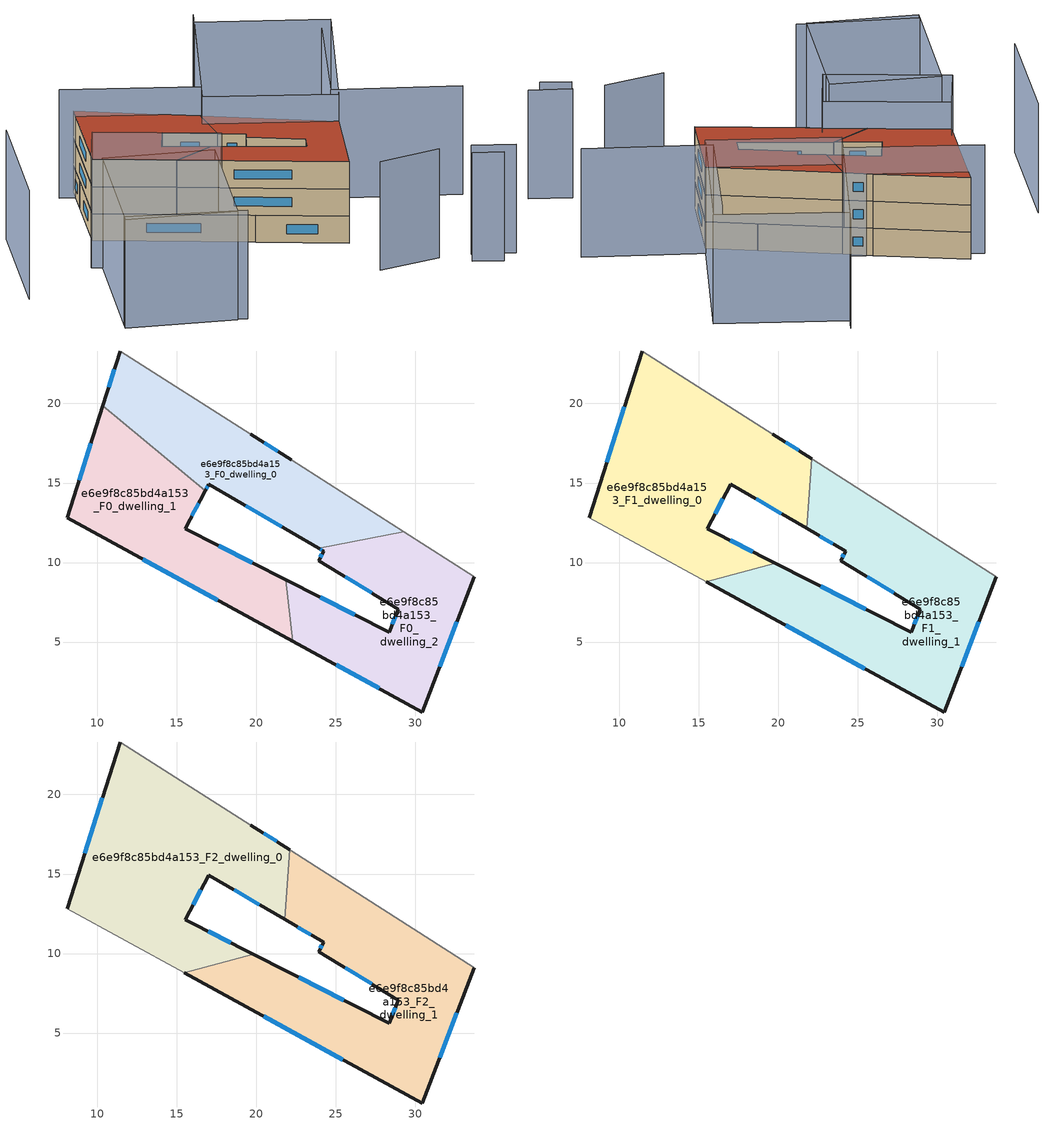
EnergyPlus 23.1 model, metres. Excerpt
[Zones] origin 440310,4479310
e6e9f8c85bd4a153_F0_dwelling_0
 floor ground (EU_floor_Construction): 22.18,16.48 29.28,11.94 23.92,10.9 17.01,14.93 16.79,14.51 10.35,19.86 11.44,23.3 19.66,18.07 z0
 wall outside (EU_wall_Construction): 16.79,14.51 17.01,14.93 23.92,10.9 / 11.44,23.3 10.35,19.86 / 22.18,16.48 19.66,18.07 z0:3
 wall adiabatic (EU_wall_Construction): 19.66,18.07 11.44,23.3 / 29.28,11.94 22.18,16.48 z0:3
 wall to e6e9f8c85bd4a153_F0_dwelling_2 (EU_wall_Construction): 23.92,10.9 29.28,11.94 z0:3
 wall to e6e9f8c85bd4a153_F0_dwelling_1 (EU_wall_Construction): 10.35,19.86 16.79,14.51 z0:3
 window (EU_Window_Construction): 19.32,13.58 21.61,12.25 / 16.87,14.65 16.94,14.79 / 11.08,22.15 10.72,21.01 / 21.34,17.01 20.5,17.54 z1:2
e6e9f8c85bd4a153_F0_dwelling_1
 floor ground (EU_floor_Construction): 16.79,14.51 15.53,12.13 21.85,8.93 22.3,5.05 8.11,12.8 10.35,19.86 z0
 wall outside (EU_wall_Construction): 21.85,8.93 15.53,12.13 16.79,14.51 / 10.35,19.86 8.11,12.8 22.3,5.05 z0:3
 wall to e6e9f8c85bd4a153_F0_dwelling_2 (EU_wall_Construction): 22.3,5.05 21.85,8.93 z0:3
 window (EU_Window_Construction): 15.95,12.93 16.37,13.72 / 19.74,10 17.65,11.06 / 12.86,10.21 17.56,7.64 / 9.6,17.5 8.86,15.16 z1:2
e6e9f8c85bd4a153_F0_dwelling_2
 floor ground (EU_floor_Construction): 33.7,9.11 30.44,0.6 22.3,5.05 21.85,8.93 28.37,5.62 28.94,7.06 23.92,10.12 24.23,10.72 23.92,10.9 29.28,11.94 z0
 wall outside (EU_wall_Construction): 22.3,5.05 30.44,0.6 33.7,9.11 / 23.92,10.9 24.23,10.72 23.92,10.12 28.94,7.06 28.37,5.62 21.85,8.93 z0:3
 wall adiabatic (EU_wall_Construction): 33.7,9.11 29.28,11.94 z0:3
 window (EU_Window_Construction): 25.02,3.56 27.72,2.09 / 26.19,6.73 24.03,7.82 / 28.75,6.58 28.56,6.11 / 25.6,9.1 27.26,8.09 / 24.13,10.52 24.02,10.32 / 24.02,10.84 24.13,10.78 / 31.53,3.45 32.61,6.27 z1:2
e6e9f8c85bd4a153_F1_dwelling_0
 floor to e6e9f8c85bd4a153_F0_dwelling_0 (EU_floor_Construction): 19.66,18.07 22.09,16.53 21.79,12.14 17.01,14.93 16.79,14.51 10.35,19.86 11.44,23.3 z3
 floor to e6e9f8c85bd4a153_F0_dwelling_1 (EU_floor_Construction): 16.79,14.51 15.53,12.13 19.82,9.96 15.47,8.78 8.11,12.8 10.35,19.86 z3
 wall outside (EU_wall_Construction): 22.09,16.53 19.66,18.07 / 19.82,9.96 15.53,12.13 17.01,14.93 21.79,12.14 / 11.44,23.3 8.11,12.8 z3:6
 wall adiabatic (EU_wall_Construction): 19.66,18.07 11.44,23.3 / 8.11,12.8 15.47,8.78 z3:6
 wall to e6e9f8c85bd4a153_F1_dwelling_1 (EU_wall_Construction): 21.79,12.14 22.09,16.53 / 15.47,8.78 19.82,9.96 z3:6
 window (EU_Window_Construction): 21.28,17.05 20.47,17.56 / 18.61,14 20.19,13.07 / 16.03,13.07 16.52,14 / 18.39,10.69 16.97,11.41 / 10.33,19.79 9.22,16.31 z4:5
e6e9f8c85bd4a153_F1_dwelling_1
 floor to e6e9f8c85bd4a153_F0_dwelling_0 (EU_floor_Construction): 29.28,11.94 23.92,10.9 21.79,12.14 22.09,16.53 22.18,16.48 z3
 floor to e6e9f8c85bd4a153_F0_dwelling_2 (EU_floor_Construction): 33.7,9.11 30.44,0.6 22.3,5.05 21.85,8.93 28.37,5.62 28.94,7.06 23.92,10.12 24.23,10.72 23.92,10.9 29.28,11.94 z3
 floor to e6e9f8c85bd4a153_F0_dwelling_1 (EU_floor_Construction): 21.85,8.93 22.3,5.05 15.47,8.78 19.82,9.96 z3
 wall outside (EU_wall_Construction): 15.47,8.78 30.44,0.6 33.7,9.11 / 21.79,12.14 24.23,10.72 23.92,10.12 28.94,7.06 28.37,5.62 19.82,9.96 z3:6
 wall adiabatic (EU_wall_Construction): 33.7,9.11 22.18,16.48 22.09,16.53 z3:6
 window (EU_Window_Construction): 20.47,6.05 25.44,3.34 / 25.51,7.07 22.68,8.51 / 28.75,6.58 28.56,6.11 / 25.6,9.1 27.26,8.09 / 24.13,10.52 24.02,10.32 / 22.61,11.67 23.41,11.2 / 31.53,3.45 32.61,6.27 z4:5
e6e9f8c85bd4a153_F2_dwelling_0
 floor to e6e9f8c85bd4a153_F1_dwelling_0 (EU_floor_Construction): 19.66,18.07 22.09,16.53 21.79,12.14 17.01,14.93 15.53,12.13 19.82,9.96 15.47,8.78 8.11,12.8 11.44,23.3 z6
 wall outside (EU_wall_Construction): 22.09,16.53 19.66,18.07 / 19.82,9.96 15.53,12.13 17.01,14.93 21.79,12.14 / 11.44,23.3 8.11,12.8 z6:9
 wall adiabatic (EU_wall_Construction): 19.66,18.07 11.44,23.3 / 8.11,12.8 15.47,8.78 z6:9
 wall to e6e9f8c85bd4a153_F2_dwelling_1 (EU_wall_Construction): 21.79,12.14 22.09,16.53 / 15.47,8.78 19.82,9.96 z6:9
 window (EU_Window_Construction): 21.28,17.05 20.47,17.56 / 18.61,14 20.19,13.07 / 16.03,13.07 16.52,14 / 18.39,10.69 16.97,11.41 / 10.33,19.79 9.22,16.31 z7:8
 roof outside (EU_roof_Construction): 19.82,9.96 15.53,12.13 17.01,14.93 21.79,12.14 22.09,16.53 19.66,18.07 11.44,23.3 8.11,12.8 15.47,8.78 z9
e6e9f8c85bd4a153_F2_dwelling_1
 floor to e6e9f8c85bd4a153_F1_dwelling_1 (EU_floor_Construction): 33.7,9.11 30.44,0.6 15.47,8.78 19.82,9.96 28.37,5.62 28.94,7.06 23.92,10.12 24.23,10.72 21.79,12.14 22.09,16.53 22.18,16.48 z6
 wall outside (EU_wall_Construction): 15.47,8.78 30.44,0.6 33.7,9.11 / 21.79,12.14 24.23,10.72 23.92,10.12 28.94,7.06 28.37,5.62 19.82,9.96 z6:9
 wall adiabatic (EU_wall_Construction): 33.7,9.11 22.18,16.48 22.09,16.53 z6:9
 window (EU_Window_Construction): 20.47,6.05 25.44,3.34 / 25.51,7.07 22.68,8.51 / 28.75,6.58 28.56,6.11 / 25.6,9.1 27.26,8.09 / 24.13,10.52 24.02,10.32 / 22.61,11.67 23.41,11.2 / 31.53,3.45 32.61,6.27 z7:8
 roof outside (EU_roof_Construction): 30.44,0.6 33.7,9.11 22.18,16.48 22.09,16.53 21.79,12.14 24.23,10.72 23.92,10.12 28.94,7.06 28.37,5.62 19.82,9.96 15.47,8.78 z9
shading: 30.44,-6.15 36.9,-6.32 / 44.14,-8.88 40.08,-7.09 / 45.46,5.09 33.45,10.37 / 33.45,10.37 38.99,22.97 / 0.71,17.09 -3.43,4.07 / 29.07,31.46 22.34,16.84 / 22.34,16.84 9.56,22.72 / 39.42,-8.62 42.31,-9.89 / 2.27,-5.34 13.75,-9.76 / 21.39,14.78 28.37,29.94 / 28.37,29.94 40.68,24.27 / 40.68,24.27 33.7,9.11 / 33.7,9.11 21.39,14.78 / 2.05,-6.02 6.31,7.19 / 6.31,7.19 17.05,3.73 / 17.05,3.73 12.79,-9.48 / 12.79,-9.48 2.05,-6.02 / 16.57,1.41 5.26,7.48 / 5.26,7.48 8.11,12.8 / 8.11,12.8 19.42,6.73 / 19.42,6.73 16.57,1.41 z0:12
[Building]
EU S2 Campaign: North Axis=0; Terrain=City; Solar Distribution=FullExterior
[Site:Location]
Madrid: Latitude=40.5; Longitude=-3.5; Time Zone=1; Elevation=609
[SizingPeriod:WeatherFileDays]
AnnualSizingPeriod: Begin Month=1; Begin Day of Month=1; End Month=12; End Day of Month=31; Day of Week for Start Day=Monday; Use Weather File Daylight Saving Period=No; Use Weather File Rain and Snow Indicators=No
[MATERIAL]
EU_InternalMass_Material: Roughness=MediumRough; Thickness=0.1; Conductivity=1; Density=1800; Specific Heat=900; Thermal Absorptance=0.9; Solar Absorptance=0.7; Visible Absorptance=0.7
[MATERIAL:NOMASS] Roughness=MediumRough; Thermal Absorptance=0.9; Solar Absorptance=0.7; Visible Absorptance=0.7
Name | Thermal Resistance
EU_wall_NoMass | 0.459673
EU_roof_NoMass | 0.495815
EU_floor_NoMass | 0.788942
[WINDOWMATERIAL:SIMPLEGLAZINGSYSTEM]
EU_Window_SimpleGlazing: UFactor=4.26103; Solar Heat Gain Coefficient=0.85; Visible Transmittance=0.85
[CONSTRUCTION]
EU_wall_Construction: EU_wall_NoMass
EU_roof_Construction: EU_roof_NoMass
EU_floor_Construction: EU_floor_NoMass
EU_Window_Construction: EU_Window_SimpleGlazing
EU_InternalMass_Construction: EU_InternalMass_Material
[ZONE] Type=1; Multiplier=1; Ceiling Height=autocalculate; Floor Area=autocalculate; Part of Total Floor Area=Yes
Name | Volume
e6e9f8c85bd4a153_F0_dwelling_0 | 220.692
e6e9f8c85bd4a153_F1_dwelling_0 | 331.019
e6e9f8c85bd4a153_F2_dwelling_0 | 331.023
e6e9f8c85bd4a153_F0_dwelling_1 | 220.675
e6e9f8c85bd4a153_F1_dwelling_1 | 331.016
e6e9f8c85bd4a153_F2_dwelling_1 | 331.029
e6e9f8c85bd4a153_F0_dwelling_2 | 220.695
[INTERNALMASS] Construction=EU_InternalMass_Construction
Name | Zone or ZoneList | Surface Area
e6e9f8c85bd4a153_F0_dwelling_0_EU_InternalMass | e6e9f8c85bd4a153_F0_dwelling_0 | 73.5639
e6e9f8c85bd4a153_F0_dwelling_1_EU_InternalMass | e6e9f8c85bd4a153_F0_dwelling_1 | 73.5581
e6e9f8c85bd4a153_F0_dwelling_2_EU_InternalMass | e6e9f8c85bd4a153_F0_dwelling_2 | 73.5651
e6e9f8c85bd4a153_F1_dwelling_0_EU_InternalMass | e6e9f8c85bd4a153_F1_dwelling_0 | 110.341
e6e9f8c85bd4a153_F1_dwelling_1_EU_InternalMass | e6e9f8c85bd4a153_F1_dwelling_1 | 110.343
e6e9f8c85bd4a153_F2_dwelling_0_EU_InternalMass | e6e9f8c85bd4a153_F2_dwelling_0 | 110.341
e6e9f8c85bd4a153_F2_dwelling_1_EU_InternalMass | e6e9f8c85bd4a153_F2_dwelling_1 | 110.343
[OTHEREQUIPMENT] Fuel Type=Electricity; Design Level Calculation Method=Watts/Area; Power per Zone Floor Area=1; Fraction Latent=0; Fraction Radiant=0; Fraction Lost=0; Carbon Dioxide Generation Rate=0; EndUse Subcategory=EU_Step8_InternalGains
Name | Zone or ZoneList or Space or SpaceList | Schedule
EU_Step8_InternalGain_e6e9f8c85bd4a153_F0_dwelling_0_f000 | e6e9f8c85bd4a153_F0_dwelling_0 | EU_Step8_GainSchedule_e6e9f8c85bd4a153_F0_dwelling_0_f000
EU_Step8_InternalGain_e6e9f8c85bd4a153_F0_dwelling_1_f000 | e6e9f8c85bd4a153_F0_dwelling_1 | EU_Step8_GainSchedule_e6e9f8c85bd4a153_F0_dwelling_1_f000
EU_Step8_InternalGain_e6e9f8c85bd4a153_F0_dwelling_2_f000 | e6e9f8c85bd4a153_F0_dwelling_2 | EU_Step8_GainSchedule_e6e9f8c85bd4a153_F0_dwelling_2_f000
EU_Step8_InternalGain_e6e9f8c85bd4a153_F1_dwelling_0_f000 | e6e9f8c85bd4a153_F1_dwelling_0 | EU_Step8_GainSchedule_e6e9f8c85bd4a153_F1_dwelling_0_f000
EU_Step8_InternalGain_e6e9f8c85bd4a153_F1_dwelling_1_f000 | e6e9f8c85bd4a153_F1_dwelling_1 | EU_Step8_GainSchedule_e6e9f8c85bd4a153_F1_dwelling_1_f000
EU_Step8_InternalGain_e6e9f8c85bd4a153_F2_dwelling_0_f000 | e6e9f8c85bd4a153_F2_dwelling_0 | EU_Step8_GainSchedule_e6e9f8c85bd4a153_F2_dwelling_0_f000
EU_Step8_InternalGain_e6e9f8c85bd4a153_F2_dwelling_1_f000 | e6e9f8c85bd4a153_F2_dwelling_1 | EU_Step8_GainSchedule_e6e9f8c85bd4a153_F2_dwelling_1_f000
[ZONEVENTILATION:DESIGNFLOWRATE] Schedule=EU_AlwaysOn; Design Flow Rate Calculation Method=AirChanges/Hour; Air Changes per Hour=0.719161; Ventilation Type=Natural; Fan Pressure Rise=0; Fan Total Efficiency=1; Constant Term Coefficient=1; Temperature Term Coefficient=0; Velocity Term Coefficient=0; Velocity Squared Term Coefficient=0; Minimum Indoor Temperature=-100; Maximum Indoor Temperature=100; Delta Temperature=-100; Minimum Outdoor Temperature=-100; Maximum Outdoor Temperature=100; Maximum Wind Speed=40
Name | Zone or ZoneList or Space or SpaceList
EU_ConstantAir_e6e9f8c85bd4a153_F0_dwelling_0 | e6e9f8c85bd4a153_F0_dwelling_0
EU_ConstantAir_e6e9f8c85bd4a153_F0_dwelling_1 | e6e9f8c85bd4a153_F0_dwelling_1
EU_ConstantAir_e6e9f8c85bd4a153_F0_dwelling_2 | e6e9f8c85bd4a153_F0_dwelling_2
EU_ConstantAir_e6e9f8c85bd4a153_F1_dwelling_0 | e6e9f8c85bd4a153_F1_dwelling_0
EU_ConstantAir_e6e9f8c85bd4a153_F1_dwelling_1 | e6e9f8c85bd4a153_F1_dwelling_1
EU_ConstantAir_e6e9f8c85bd4a153_F2_dwelling_0 | e6e9f8c85bd4a153_F2_dwelling_0
EU_ConstantAir_e6e9f8c85bd4a153_F2_dwelling_1 | e6e9f8c85bd4a153_F2_dwelling_1
[HVACTEMPLATE:THERMOSTAT] Constant Heating Setpoint=20; Constant Cooling Setpoint=50
EU_HeatOnly_e6e9f8c85bd4a153_F0_dwelling_0; EU_HeatOnly_e6e9f8c85bd4a153_F0_dwelling_1; EU_HeatOnly_e6e9f8c85bd4a153_F0_dwelling_2; EU_HeatOnly_e6e9f8c85bd4a153_F1_dwelling_0; EU_HeatOnly_e6e9f8c85bd4a153_F1_dwelling_1; EU_HeatOnly_e6e9f8c85bd4a153_F2_dwelling_0; EU_HeatOnly_e6e9f8c85bd4a153_F2_dwelling_1
[HVACTEMPLATE:ZONE:IDEALLOADSAIRSYSTEM] System Availability Schedule=EU_AlwaysOn; Maximum Heating Supply Air Temperature=50; Minimum Cooling Supply Air Temperature=13; Maximum Heating Supply Air Humidity Ratio=0.0156; Minimum Cooling Supply Air Humidity Ratio=0.0077; Heating Limit=NoLimit; Cooling Limit=NoLimit; Heating Availability Schedule=EU_AlwaysOn; Cooling Availability Schedule=EU_CoolingOff; Dehumidification Control Type=ConstantSensibleHeatRatio; Cooling Sensible Heat Ratio=0.7; Dehumidification Setpoint=60; Humidification Control Type=None; Humidification Setpoint=30; Outdoor Air Method=None; Outdoor Air Flow Rate per Person=0.00944; Outdoor Air Flow Rate per Zone Floor Area=0; Outdoor Air Flow Rate per Zone=0; Demand Controlled Ventilation Type=None; Outdoor Air Economizer Type=NoEconomizer; Heat Recovery Type=None; Sensible Heat Recovery Effectiveness=0.7; Latent Heat Recovery Effectiveness=0.65
Name | Template Thermostat
e6e9f8c85bd4a153_F0_dwelling_0 | EU_HeatOnly_e6e9f8c85bd4a153_F0_dwelling_0
e6e9f8c85bd4a153_F0_dwelling_1 | EU_HeatOnly_e6e9f8c85bd4a153_F0_dwelling_1
e6e9f8c85bd4a153_F0_dwelling_2 | EU_HeatOnly_e6e9f8c85bd4a153_F0_dwelling_2
e6e9f8c85bd4a153_F1_dwelling_0 | EU_HeatOnly_e6e9f8c85bd4a153_F1_dwelling_0
e6e9f8c85bd4a153_F1_dwelling_1 | EU_HeatOnly_e6e9f8c85bd4a153_F1_dwelling_1
e6e9f8c85bd4a153_F2_dwelling_0 | EU_HeatOnly_e6e9f8c85bd4a153_F2_dwelling_0
e6e9f8c85bd4a153_F2_dwelling_1 | EU_HeatOnly_e6e9f8c85bd4a153_F2_dwelling_1
[SIZING:ZONE] Zone Cooling Design Supply Air Temperature Input Method=SupplyAirTemperature; Zone Cooling Design Supply Air Temperature=13; Zone Heating Design Supply Air Temperature Input Method=SupplyAirTemperature; Zone Heating Design Supply Air Temperature=50; Zone Cooling Design Supply Air Humidity Ratio=0.008; Zone Heating Design Supply Air Humidity Ratio=0.008; Cooling Design Air Flow Method=DesignDay; Cooling Design Air Flow Rate=0; Cooling Minimum Air Flow per Zone Floor Area=0.000762; Cooling Minimum Air Flow=0; Cooling Minimum Air Flow Fraction=0.2; Heating Design Air Flow Method=DesignDay; Heating Design Air Flow Rate=0; Heating Maximum Air Flow per Zone Floor Area=0.002032; Heating Maximum Air Flow=0.141576; Heating Maximum Air Flow Fraction=0.3; Account for Dedicated Outdoor Air System=No; Dedicated Outdoor Air System Control Strategy=NeutralSupplyAir; Dedicated Outdoor Air Low Setpoint Temperature for Design=autosize; Dedicated Outdoor Air High Setpoint Temperature for Design=autosize; Zone Load Sizing Method=Sensible Load Only No Latent Load; Zone Latent Cooling Design Supply Air Humidity Ratio Input Method=HumidityRatioDifference; Zone Cooling Design Supply Air Humidity Ratio Difference=0.005; Zone Latent Heating Design Supply Air Humidity Ratio Input Method=HumidityRatioDifference; Zone Humidification Design Supply Air Humidity Ratio Difference=0.005
e6e9f8c85bd4a153_F0_dwelling_0; e6e9f8c85bd4a153_F0_dwelling_1; e6e9f8c85bd4a153_F0_dwelling_2; e6e9f8c85bd4a153_F1_dwelling_0; e6e9f8c85bd4a153_F1_dwelling_1; e6e9f8c85bd4a153_F2_dwelling_0; e6e9f8c85bd4a153_F2_dwelling_1
[SCHEDULE:CONSTANT]
Name | Hourly Value
EU_AlwaysOn | 1
EU_CoolingOff | 0
[SCHEDULE:FILE] Column Number=1; Rows to Skip at Top=0; Number of Hours of Data=8760; Column Separator=Comma; Interpolate to Timestep=No; Minutes per Item=60; Adjust Schedule for Daylight Savings=Yes
Name | File
EU_Step8_GainSchedule_e6e9f8c85bd4a153_F0_dwelling_0_f000 | ../../schedules/e6e9f8c85bd4a153/e6e9f8c85bd4a153_F0_dwelling_0_f000_gain.csv
EU_Step8_GainSchedule_e6e9f8c85bd4a153_F0_dwelling_1_f000 | ../../schedules/e6e9f8c85bd4a153/e6e9f8c85bd4a153_F0_dwelling_1_f000_gain.csv
EU_Step8_GainSchedule_e6e9f8c85bd4a153_F0_dwelling_2_f000 | ../../schedules/e6e9f8c85bd4a153/e6e9f8c85bd4a153_F0_dwelling_2_f000_gain.csv
EU_Step8_GainSchedule_e6e9f8c85bd4a153_F1_dwelling_0_f000 | ../../schedules/e6e9f8c85bd4a153/e6e9f8c85bd4a153_F1_dwelling_0_f000_gain.csv
EU_Step8_GainSchedule_e6e9f8c85bd4a153_F1_dwelling_1_f000 | ../../schedules/e6e9f8c85bd4a153/e6e9f8c85bd4a153_F1_dwelling_1_f000_gain.csv
EU_Step8_GainSchedule_e6e9f8c85bd4a153_F2_dwelling_0_f000 | ../../schedules/e6e9f8c85bd4a153/e6e9f8c85bd4a153_F2_dwelling_0_f000_gain.csv
EU_Step8_GainSchedule_e6e9f8c85bd4a153_F2_dwelling_1_f000 | ../../schedules/e6e9f8c85bd4a153/e6e9f8c85bd4a153_F2_dwelling_1_f000_gain.csv
